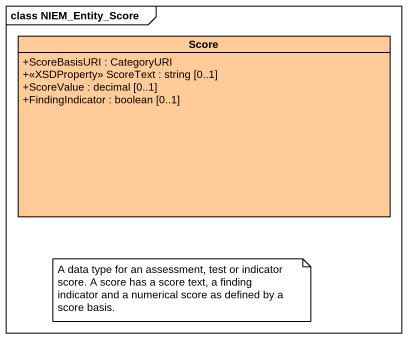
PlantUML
@startuml
mainframe class NIEM_Entity_Score
hide circle
hide empty members
skinparam classAttributeIconSize 0
class Score #FFCC99 {
  +ScoreBasisURI : CategoryURI
  +<<XSDProperty>> ScoreText : string [0..1]
  +ScoreValue : decimal [0..1]
  +FindingIndicator : boolean [0..1]
}
note as N1
  A data type for an assessment, test or indicator score. A score has a score text, a finding indicator and a numerical score as defined by a score basis.
end note
@enduml
